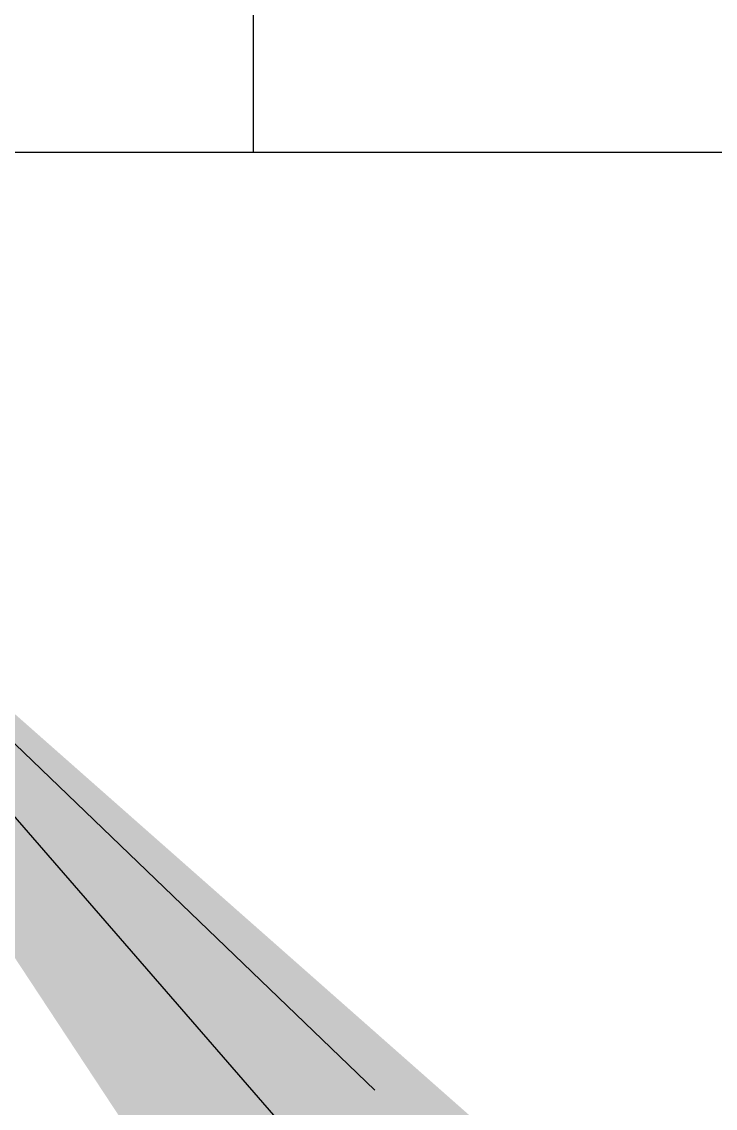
# Model space of a CAD drawing. Extents: x 14591016 to 15383666, y -730593 to -510197.
# Drawn here: x 15349436.1 to 15349669.2, y -647790.6 to -647425.5 of the extents above; entities that cross this region are included whole.
import ezdxf

# ---------------------------------------------------------------- set-up
doc = ezdxf.new("R2010")
doc.units = 0
doc.header["$LTSCALE"] = 1000
doc.header["$MEASUREMENT"] = 0
doc.layers.add('PUB_DIM', color=3, linetype='Continuous')
doc.layers.add('WINDOW', color=4, linetype='Continuous')

# ---------------------------------------------------------------- blocks, each defined once
blk = doc.blocks.new('A$C5D7C7B29')
blk.add_line((9278.05, 8282.86), (9111.42, 8442.98))
at = {"layer": 'PUB_DIM'}
blk.add_line((9111.42, 8442.98), (10126.07, 7274.56), dxfattribs=at)
blk.add_lwpolyline([(9111.42, 8442.98, 0, 80, 0), (9308.12, 8216.47, 0, 0, 0)], format="xyseb", dxfattribs=at)
at = {"layer": 'WINDOW'}
for p, q in [((9250.84, 8492.95), (9250.84, 9122.95)), ((9070.84, 8492.95), (13458.06, 8492.95))]:
    blk.add_line(p, q, dxfattribs=at)

msp = doc.modelspace()

# ---------------------------------------------------------------- block references
at = {"xscale": 1.499999999999999, "yscale": 1.499999999999999, "zscale": 1.499999999999999}
msp.add_blockref('A$C5D7C7B29', (15335637.74, -660208.79), dxfattribs=at)

doc.saveas('drawing.dxf')
